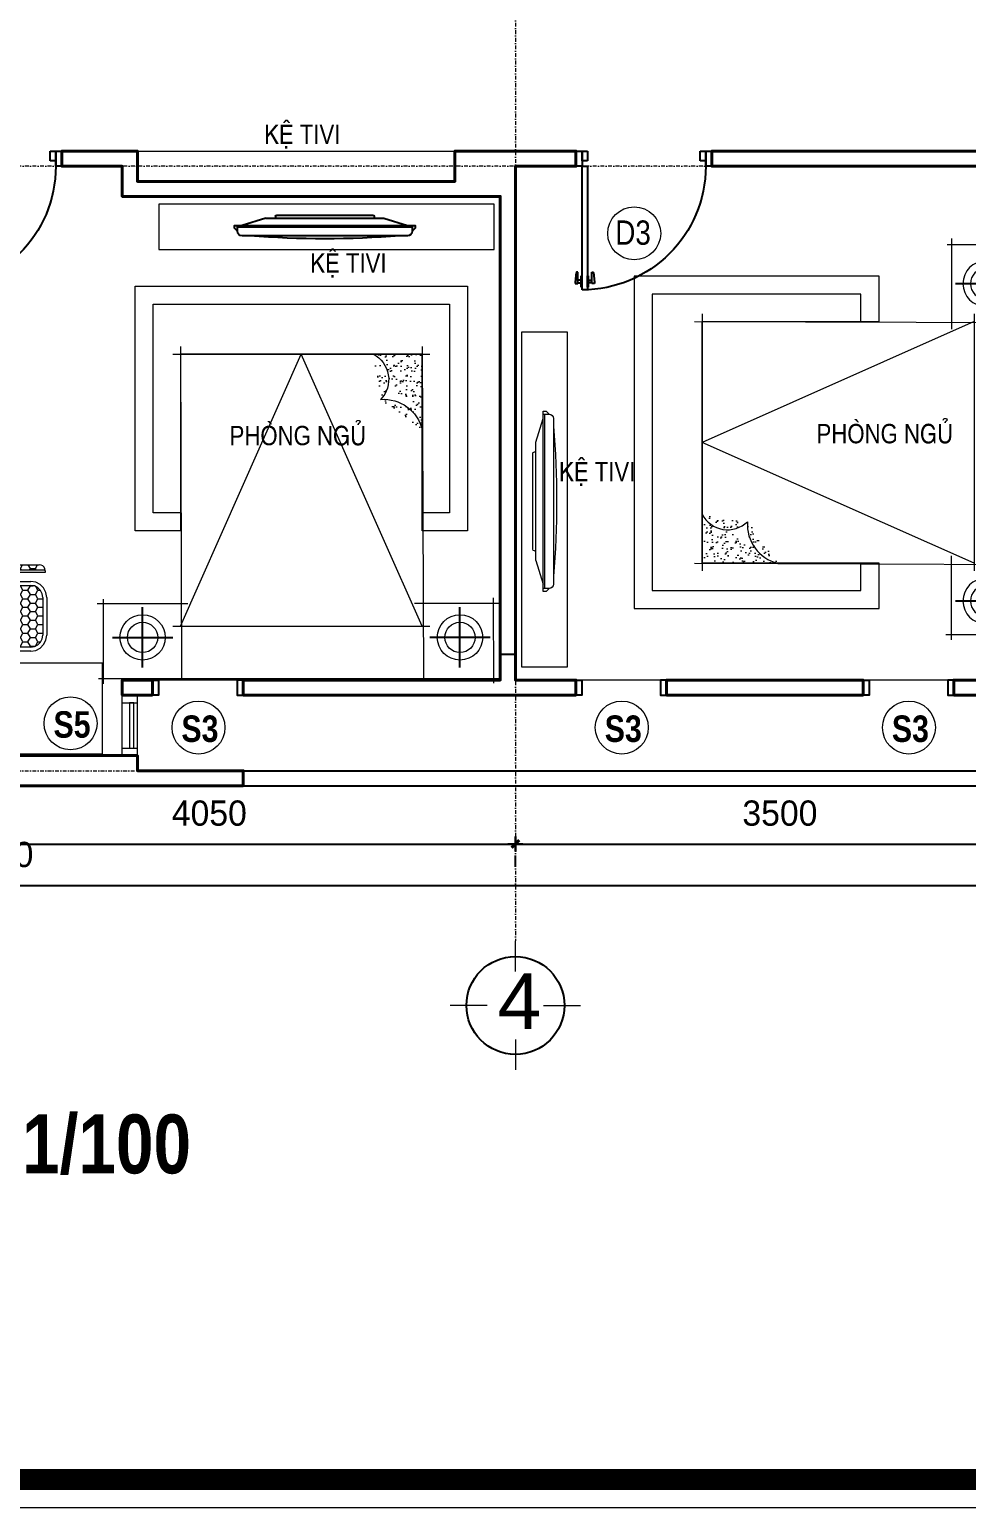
# Model space of a CAD drawing. Header units: millimetres. Extents: x 615730 to 2792744, y 139412 to 597571.
# Drawn here: x 701932 to 708131, y 345482 to 355261 of the extents above; entities that cross this region are included whole.
import ezdxf
from ezdxf.enums import TextEntityAlignment as Align

# ---------------------------------------------------------------- set-up
doc = ezdxf.new("R2010")
doc.units = ezdxf.units.MM
doc.header["$MEASUREMENT"] = 0
doc.header["$PDMODE"] = 34
doc.linetypes.add('DASHDOT', pattern=[1, 0.5, -0.25, 0, -0.25])
doc.linetypes.add('DOT', pattern=[0.25, 0, -0.25])
doc.layers.get('0').update_dxf_attribs({"lineweight": 5})
for name, color, linetype, lineweight in [('0.1(9)', 9, 'Continuous', 13), ('AN_0.20', 2, 'Continuous', 20), ('AN_CUA', 51, 'Continuous', 15), ('CAT', 11, 'Continuous', 40), ('CHITIET', 144, 'Continuous', 5), ('HATCH', 42, 'Continuous', 5), ('NETMANH', 155, 'Continuous', 13), ('NETNGOAITUONG', 1, 'Continuous', 40), ('NTHAY1', 61, 'Continuous', 25), ('thay', 7, 'Continuous', 15), ('TIM TRUC', 149, 'DASHDOT', 9), ('VATDUNG', 33, 'Continuous', 13), ('VATLIEU', 35, 'Continuous', 9)]:
    doc.layers.add(name, color=color, linetype=linetype, lineweight=lineweight)
for name, color, linetype in [('AN_TEXT', 254, 'Continuous'), ('CUA', 132, 'Continuous'), ('DOORS', 1, 'Continuous'), ('H', 252, 'Continuous'), ('KICHTHUOC', 1, 'Continuous'), ('LINE-CUT', 20, 'Continuous'), ('NETCAT', 4, 'Continuous'), ('netthay', 3, 'Continuous'), ('NOITHAT', 144, 'Continuous'), ('ROAN', 5, 'Continuous'), ('SWING', 7, 'Continuous'), ('TEXT', 2, 'Continuous'), ('VL', 155, 'Continuous')]:
    doc.layers.add(name, color=color, linetype=linetype)
doc.styles.add('DDCo-B-Helve-condense', font='')
doc.styles.add('H280', font='', dxfattribs={"height": 200})
doc.styles.add('KT OZON', font='', dxfattribs={"height": 200})
doc.styles.add('romans', font='romans.shx', dxfattribs={"height": 240})
doc.styles.get("Standard").update_dxf_attribs({"font": ''})
doc.styles.add('STYLE2', font='')
doc.styles.add('VNI-AVO', font='vni-roms.shx')
doc.styles.get('DDCo-B-Helve-condense').set_extended_font_data('VNI-Helve-Condense', bold=True)
doc.styles.get('H280').set_extended_font_data('VNI-Avo')
doc.styles.get('KT OZON').set_extended_font_data('VNI-Helve')
doc.styles.get('Standard').set_extended_font_data('VNI-Avo')
doc.styles.get('STYLE2').set_extended_font_data('.VnArial NarrowH')
doc.dimstyles.new('1-50b', dxfattribs={"dimtxt": 167, "dimasz": 50, "dimexe": 75, "dimexo": 150, "dimgap": 120, "dimtad": 1, "dimdec": 0, "dimzin": 12, "dimtxsty": 'VNI-AVO', "dimblk": ']', "dimcen": 0, "dimdle": 50, "dimclrd": 252, "dimclre": 252, "dimclrt": 2, "dimadec": 0, "dimazin": 0, "dimtfac": 1, "dimtdec": 0, "dimtix": 1, "dimtmove": 2, "dimatfit": 0, "dimldrblk": 'OPEN90', "dimfxl": 1, "dimlwd": -1, "dimlwe": -1, "dimarcsym": 0})

# ---------------------------------------------------------------- blocks, each defined once
blk = doc.blocks.new('08PDRR02')
at = {"color": 0, "linetype": 'ByBlock'}
for p, q in [((1, 0), (0, 0)), ((0, 0), (0, -1)), ((1, -1), (1, 0)), ((0, -1), (1, -1))]:
    blk.add_line(p, q, dxfattribs=at)
blk = doc.blocks.new('08PDNB02')
at = {"color": 0, "linetype": 'ByBlock'}
for p, q in [((0, -1.62), (0, 1.62)), ((0, 1.62), (0.25, 1.62)), ((0.25, -1.62), (0.25, 1.62)), ((0.25, 0.38), (1.25, 0.38)), ((1.25, -0.55), (1.25, 2.75)), ((1.25, 2.75), (1.54, 2.75)), ((1.54, 2.75), (1.69, 2.59)), ((1.69, 2.59), (1.95, -0.13)), ((0.25, -1.62), (0, -1.62)), ((1.25, -0.38), (0.25, -0.38)), ((1.95, -0.55), (1.25, -0.55)), ((1.95, -0.13), (1.95, -0.55))]:
    blk.add_line(p, q, dxfattribs=at)
blk = doc.blocks.new('*U45')
at = {"layer": 'DOORS', "color": 0, "linetype": 'Continuous', "ltscale": 200}
for p, q in [((0, 15), (0, 55)), ((900, 15), (900, 55)), ((0, -25), (0, -55)), ((900, -25), (900, -55))]:
    blk.add_line(p, q, dxfattribs=at)
at = {"layer": 'SWING', "color": 1, "linetype": 'Continuous', "ltscale": 200}
blk.add_arc((0, 55), 900, 0, 90, dxfattribs=at)
at = {"layer": 'DOORS', "color": 8, "linetype": 'Continuous', "ltscale": 200, "xscale": 25.4, "yscale": 25.4, "zscale": 25.4, "rotation": 180}
blk.add_blockref('08PDNB02', (0, 895), dxfattribs=at)
at = {"layer": 'DOORS', "color": 0, "linetype": 'Continuous', "ltscale": 200, "xscale": 900, "yscale": 39.99999999999999, "rotation": 90}
blk.add_blockref('08PDRR02', (0, 55), dxfattribs=at)
at = {"layer": 'DOORS', "color": 8, "linetype": 'Continuous', "ltscale": 200, "xscale": 25.4, "yscale": -25.4, "zscale": 25.4}
blk.add_blockref('08PDNB02', (40, 895), dxfattribs=at)
at = {"layer": 'DOORS', "color": 0, "linetype": 'Continuous', "ltscale": 200, "xscale": 45, "yscale": 110}
for p in [(-45, 55), (900, 55)]:
    blk.add_blockref('08PDRR02', p, dxfattribs=at)
at = {"layer": 'DOORS', "color": 1, "linetype": 'Continuous', "ltscale": 200, "xscale": 39.99999999999999, "yscale": 69.99999999999999}
for p in [(0, 15), (860, 15)]:
    blk.add_blockref('08PDRR02', p, dxfattribs=at)
blk = doc.blocks.new('A$C438469C1')
at = {"layer": 'CHITIET', "linetype": 'Continuous', "ltscale": 50}
h = blk.add_hatch(dxfattribs=at)
h.set_pattern_fill('AR-SAND', color=256, scale=35, style=0)
h.set_pattern_definition([(322.5, (-143125.03, 97780.143), (-2.204768, -67.438832), [0, -53.2, 0, -59.5, 0, -56.875]), (352.5, (-143125.03, 97780.14), (61.942185, -98.77511), [0, -28.7, 0, -47.95, 0, -18.375]), (32.5, (-143168.08, 97780.143), (108.994965, -0.198067), [0, -17.5, 0, -63, 0, -82.25]), (42.5, (-143168.08, 97780.14), (105.21443, -30.718645), [0, -8.75, 0, -41.3, 0, -47.25])])
edge = h.paths.add_edge_path()
edge.add_arc((1894.9, 1621), 262.5, 13.60809, 94.33716, ccw=False)
edge.add_line((2150, 1682.8), (2150, 2182.8))
edge.add_line((2150, 2182.8), (1825, 2182.8))
edge.add_arc((1739.5, 2014.4), 188.9, -44.16393, 63.08858, ccw=False)
at = {"layer": 'CHITIET', "ltscale": 50}
for points in [[(550, 1682.8), (550, 1012.8), (250, 1012.8), (250, 2632.8), (2450, 2632.8), (2450, 1012.8), (2150, 1012.8), (2150, 2182.8), (1825, 2182.8), (550, 2182.8)], [(550, 1682.8), (550, 1132.8), (370, 1132.8), (370, 2512.8), (2330, 2512.8), (2330, 1132.8), (2150, 1132.8), (2150, 2182.8), (550, 2182.8)]]:
    blk.add_lwpolyline(points, close=True, dxfattribs=at)
for centre in [(300, 307.8), (2400, 307.8)]:
    blk.add_circle(centre, 100, dxfattribs=at)
at = {"layer": 'NETMANH', "ltscale": 50}
for p, q in [((42, 0), (42, 561)), ((2668, 34.6), (7.7, 34.6))]:
    blk.add_line(p, q, dxfattribs=at)
at = {"layer": 'ROAN', "ltscale": 50}
for points in [[(300, 107.8), (300, 507.8)], [(2400, 107.8), (2400, 507.8)], [(100, 307.8), (500, 307.8)], [(2600, 307.8), (2200, 307.8)]]:
    blk.add_lwpolyline(points, dxfattribs=at)
at = {"layer": 'VATLIEU'}
for points in [[(500, 2182.8), (2200, 2182.8)], [(550, 2232.8), (558, 32.8)], [(550, 382.8), (1350, 2182.8)], [(2150, 382.8), (1350, 2182.8)], [(2150, 2232.8), (2158, 32.8)], [(0, 532.8), (600, 532.8)], [(2656.2, 532.8), (2100, 532.8)], [(2620.5, 569.9), (2622.3, 6)], [(500, 382.8), (2200, 382.8)]]:
    blk.add_lwpolyline(points, dxfattribs=at)
blk.add_lwpolyline([(1875, 1882.8, -0.367577), (2150, 1682.8), (2150, 2182.8), (1825, 2182.8, -0.505424)], format="xyb", close=True, dxfattribs=at)
for centre in [(300, 307.8), (2400, 307.8)]:
    blk.add_circle(centre, 150, dxfattribs=at)
blk = doc.blocks.new('A$C62474ED8')
at = {"layer": 'NETCAT', "rotation": 180}
blk.add_blockref('A$C438469C1', (2668, 2632.8), dxfattribs=at)
blk = doc.blocks.new('A$C11FC7E3C')
at = {"layer": 'NETCAT'}
blk.add_blockref('A$C62474ED8', (0, 0), dxfattribs=at)
blk = doc.blocks.new('A$C35AB7266')
at = {"layer": 'KICHTHUOC'}
blk.add_blockref('A$C11FC7E3C', (0, 0), dxfattribs=at)
blk = doc.blocks.new('A$C0C8A56CD')
at = {"layer": 'LINE-CUT', "xscale": -1}
blk.add_blockref('A$C35AB7266', (2668, 0), dxfattribs=at)
blk = doc.blocks.new('A$C0EBC0528')
for p, q in [((20, 107.4), (20, 68.4)), ((1144.5, 137.4), (50, 137.4)), ((1174.5, 68.4), (1174.5, 107.4)), ((20, 78.4), (1174.5, 78.4)), ((206.5, 20), (50, 68.4)), ((206.5, 20), (988, 20)), ((270, 10), (270, 20)), ((924.5, 10), (924.5, 20)), ((988, 20), (1144.5, 68.4)), ((280, 0), (914.5, 0))]:
    blk.add_line(p, q)
blk.add_lwpolyline([(20, 107.4), (0, 87.4), (0, 68.4), (1194.5, 68.4), (1194.5, 87.4), (1174.5, 107.4)])
for centre, radius, start, end in [((50, 107.4), 30, 90, 180), ((597.3, -6008.1), 6165.6, 85.37415, 94.62585), ((1144.5, 107.4), 30, 0, 90), ((280, 10), 10, 180, 270), ((914.5, 10), 10, 270, 0)]:
    blk.add_arc(centre, radius, start, end)
blk = doc.blocks.new('*X50')
at = {"color": 0}
for p, q in [((3.175, 1.9919), (3.1875, 2.0135)), ((3.1875, 2.0135), (3.1756, 2.0341)), ((3.1875, 2.0135), (3.2125, 2.0135)), ((3.2097, 2.0568), (3.2125, 2.0568)), ((3.2125, 2.0568), (3.2129, 2.0575)), ((3.225, 2.0352), (3.2125, 2.0568)), ((3.2125, 2.0135), (3.225, 2.0352)), ((3.225, 1.9919), (3.2125, 2.0135)), ((3.225, 2.0352), (3.25, 2.0352)), ((3.25, 2.0352), (3.2625, 2.0568)), ((3.2625, 2.0135), (3.25, 2.0352)), ((3.25, 1.9919), (3.2625, 2.0135)), ((3.2625, 2.0568), (3.2615, 2.0585)), ((3.2625, 2.0568), (3.2875, 2.0568)), ((3.2625, 2.0135), (3.2875, 2.0135)), ((3.2875, 2.0568), (3.2885, 2.0585)), ((3.3, 2.0352), (3.2875, 2.0568)), ((3.2875, 2.0135), (3.3, 2.0352)), ((3.3, 1.9919), (3.2875, 2.0135)), ((3.3, 2.0352), (3.325, 2.0352)), ((3.325, 2.0352), (3.3375, 2.0568)), ((3.3375, 2.0135), (3.325, 2.0352)), ((3.325, 1.9919), (3.3375, 2.0135)), ((3.3375, 2.0568), (3.3365, 2.0585)), ((3.3375, 2.0568), (3.3625, 2.0568)), ((3.3375, 2.0135), (3.3625, 2.0135)), ((3.3625, 2.0568), (3.3635, 2.0585)), ((3.375, 2.0352), (3.3625, 2.0568)), ((3.3625, 2.0135), (3.375, 2.0352)), ((3.375, 1.9919), (3.3625, 2.0135)), ((3.375, 2.0352), (3.4, 2.0352)), ((3.4, 2.0352), (3.4125, 2.0568)), ((3.4125, 2.0135), (3.4, 2.0352)), ((3.4, 1.9919), (3.4125, 2.0135)), ((3.4125, 2.0568), (3.4115, 2.0585)), ((3.4125, 2.0568), (3.4282, 2.0568)), ((3.4125, 2.0135), (3.4375, 2.0135)), ((3.4375, 2.0135), (3.45, 2.0352)), ((3.45, 1.9919), (3.4375, 2.0135)), ((3.45, 2.0352), (3.4399, 2.0526)), ((3.45, 2.0352), (3.4615, 2.0352)), ((3.1639, 1.9919), (3.175, 1.9919)), ((3.1639, 1.9486), (3.175, 1.9486)), ((3.1875, 1.9702), (3.175, 1.9919)), ((3.175, 1.9486), (3.1875, 1.9702)), ((3.1875, 1.9269), (3.175, 1.9486)), ((3.175, 1.9053), (3.1875, 1.9269)), ((3.1875, 1.9702), (3.2125, 1.9702)), ((3.1875, 1.9269), (3.2125, 1.9269)), ((3.2125, 1.9702), (3.225, 1.9919)), ((3.225, 1.9486), (3.2125, 1.9702)), ((3.2125, 1.9269), (3.225, 1.9486)), ((3.225, 1.9053), (3.2125, 1.9269)), ((3.225, 1.9919), (3.25, 1.9919)), ((3.225, 1.9486), (3.25, 1.9486)), ((3.2625, 1.9702), (3.25, 1.9919)), ((3.25, 1.9486), (3.2625, 1.9702)), ((3.2625, 1.9269), (3.25, 1.9486)), ((3.25, 1.9053), (3.2625, 1.9269)), ((3.2625, 1.9702), (3.2875, 1.9702)), ((3.2625, 1.9269), (3.2875, 1.9269)), ((3.2875, 1.9702), (3.3, 1.9919)), ((3.3, 1.9486), (3.2875, 1.9702)), ((3.2875, 1.9269), (3.3, 1.9486)), ((3.3, 1.9053), (3.2875, 1.9269)), ((3.3, 1.9919), (3.325, 1.9919)), ((3.3, 1.9486), (3.325, 1.9486)), ((3.3375, 1.9702), (3.325, 1.9919)), ((3.325, 1.9486), (3.3375, 1.9702)), ((3.3375, 1.9269), (3.325, 1.9486)), ((3.325, 1.9053), (3.3375, 1.9269)), ((3.3375, 1.9702), (3.3625, 1.9702)), ((3.3375, 1.9269), (3.3625, 1.9269)), ((3.3625, 1.9702), (3.375, 1.9919)), ((3.375, 1.9486), (3.3625, 1.9702)), ((3.3625, 1.9269), (3.375, 1.9486)), ((3.375, 1.9053), (3.3625, 1.9269)), ((3.375, 1.9919), (3.4, 1.9919)), ((3.375, 1.9486), (3.4, 1.9486)), ((3.4125, 1.9702), (3.4, 1.9919)), ((3.4, 1.9486), (3.4125, 1.9702)), ((3.4125, 1.9269), (3.4, 1.9486)), ((3.4, 1.9053), (3.4125, 1.9269)), ((3.4125, 1.9702), (3.4375, 1.9702)), ((3.4125, 1.9269), (3.4375, 1.9269)), ((3.4375, 1.9702), (3.45, 1.9919)), ((3.45, 1.9486), (3.4375, 1.9702)), ((3.4375, 1.9269), (3.45, 1.9486)), ((3.45, 1.9053), (3.4375, 1.9269)), ((3.45, 1.9919), (3.4739, 1.9919)), ((3.45, 1.9486), (3.4739, 1.9486)), ((3.1639, 1.9053), (3.175, 1.9053)), ((3.1639, 1.862), (3.175, 1.862)), ((3.1875, 1.8836), (3.175, 1.9053)), ((3.175, 1.862), (3.1875, 1.8836)), ((3.1875, 1.8403), (3.175, 1.862)), ((3.1875, 1.8836), (3.2125, 1.8836)), ((3.2125, 1.8836), (3.225, 1.9053)), ((3.225, 1.862), (3.2125, 1.8836)), ((3.2125, 1.8403), (3.225, 1.862)), ((3.225, 1.9053), (3.25, 1.9053)), ((3.225, 1.862), (3.25, 1.862)), ((3.2625, 1.8836), (3.25, 1.9053)), ((3.25, 1.862), (3.2625, 1.8836)), ((3.2625, 1.8403), (3.25, 1.862)), ((3.2625, 1.8836), (3.2875, 1.8836)), ((3.2875, 1.8836), (3.3, 1.9053)), ((3.3, 1.862), (3.2875, 1.8836)), ((3.2875, 1.8403), (3.3, 1.862)), ((3.3, 1.9053), (3.325, 1.9053)), ((3.3, 1.862), (3.325, 1.862)), ((3.3375, 1.8836), (3.325, 1.9053)), ((3.325, 1.862), (3.3375, 1.8836)), ((3.3375, 1.8403), (3.325, 1.862)), ((3.3375, 1.8836), (3.3625, 1.8836)), ((3.3625, 1.8836), (3.375, 1.9053)), ((3.375, 1.862), (3.3625, 1.8836)), ((3.3625, 1.8403), (3.375, 1.862)), ((3.375, 1.9053), (3.4, 1.9053)), ((3.375, 1.862), (3.4, 1.862)), ((3.4125, 1.8836), (3.4, 1.9053)), ((3.4, 1.862), (3.4125, 1.8836)), ((3.4125, 1.8403), (3.4, 1.862)), ((3.4125, 1.8836), (3.4375, 1.8836)), ((3.4375, 1.8836), (3.45, 1.9053)), ((3.45, 1.862), (3.4375, 1.8836)), ((3.4375, 1.8403), (3.45, 1.862)), ((3.45, 1.9053), (3.4739, 1.9053)), ((3.45, 1.862), (3.4739, 1.862)), ((3.1639, 1.8187), (3.175, 1.8187)), ((3.175, 1.8187), (3.1875, 1.8403)), ((3.1875, 1.797), (3.175, 1.8187)), ((3.175, 1.7754), (3.1875, 1.797)), ((3.1875, 1.8403), (3.2125, 1.8403)), ((3.1875, 1.797), (3.2125, 1.797)), ((3.225, 1.8187), (3.2125, 1.8403)), ((3.2125, 1.797), (3.225, 1.8187)), ((3.225, 1.7754), (3.2125, 1.797)), ((3.225, 1.8187), (3.25, 1.8187)), ((3.25, 1.8187), (3.2625, 1.8403)), ((3.2625, 1.797), (3.25, 1.8187)), ((3.25, 1.7754), (3.2625, 1.797)), ((3.2625, 1.8403), (3.2875, 1.8403)), ((3.2625, 1.797), (3.2875, 1.797)), ((3.3, 1.8187), (3.2875, 1.8403)), ((3.2875, 1.797), (3.3, 1.8187)), ((3.3, 1.7754), (3.2875, 1.797)), ((3.3, 1.8187), (3.325, 1.8187)), ((3.325, 1.8187), (3.3375, 1.8403)), ((3.3375, 1.797), (3.325, 1.8187)), ((3.325, 1.7754), (3.3375, 1.797)), ((3.3375, 1.8403), (3.3625, 1.8403)), ((3.3375, 1.797), (3.3625, 1.797)), ((3.375, 1.8187), (3.3625, 1.8403)), ((3.3625, 1.797), (3.375, 1.8187)), ((3.375, 1.7754), (3.3625, 1.797)), ((3.375, 1.8187), (3.4, 1.8187)), ((3.4, 1.8187), (3.4125, 1.8403)), ((3.4125, 1.797), (3.4, 1.8187)), ((3.4, 1.7754), (3.4125, 1.797)), ((3.4125, 1.8403), (3.4375, 1.8403)), ((3.4125, 1.797), (3.4375, 1.797)), ((3.45, 1.8187), (3.4375, 1.8403)), ((3.4375, 1.797), (3.45, 1.8187)), ((3.45, 1.7754), (3.4375, 1.797)), ((3.45, 1.8187), (3.4739, 1.8187)), ((3.1739, 1.7754), (3.175, 1.7754)), ((3.1784, 1.7695), (3.175, 1.7754)), ((3.1996, 1.7537), (3.2125, 1.7537)), ((3.2125, 1.7537), (3.225, 1.7754)), ((3.2151, 1.7492), (3.2125, 1.7537)), ((3.225, 1.7754), (3.25, 1.7754)), ((3.2625, 1.7537), (3.25, 1.7754)), ((3.2595, 1.7485), (3.2625, 1.7537)), ((3.2625, 1.7537), (3.2875, 1.7537)), ((3.2875, 1.7537), (3.3, 1.7754)), ((3.2905, 1.7485), (3.2875, 1.7537)), ((3.3, 1.7754), (3.325, 1.7754)), ((3.3375, 1.7537), (3.325, 1.7754)), ((3.3345, 1.7485), (3.3375, 1.7537)), ((3.3375, 1.7537), (3.3625, 1.7537)), ((3.3625, 1.7537), (3.375, 1.7754)), ((3.3655, 1.7485), (3.3625, 1.7537)), ((3.375, 1.7754), (3.4, 1.7754)), ((3.4125, 1.7537), (3.4, 1.7754)), ((3.4095, 1.7485), (3.4125, 1.7537)), ((3.4125, 1.7537), (3.4375, 1.7537)), ((3.4375, 1.7537), (3.45, 1.7754)), ((3.4377, 1.7534), (3.4375, 1.7537)), ((3.45, 1.7754), (3.4639, 1.7754))]:
    blk.add_line(p, q, dxfattribs=at)
blk = doc.blocks.new('*X51')
at = {"color": 0}
for p, q in [((3.1875, 2.1434), (3.1767, 2.1621)), ((3.2125, 2.1434), (3.2233, 2.1621)), ((3.2625, 2.1434), (3.2517, 2.1621)), ((3.2875, 2.1434), (3.2983, 2.1621)), ((3.3375, 2.1434), (3.3267, 2.1621)), ((3.3625, 2.1434), (3.3733, 2.1621)), ((3.4125, 2.1434), (3.4017, 2.1621)), ((3.4375, 2.1434), (3.4483, 2.1621)), ((3.1832, 2.136), (3.1875, 2.1434)), ((3.1875, 2.1434), (3.2125, 2.1434)), ((3.2168, 2.136), (3.2125, 2.1434)), ((3.2582, 2.136), (3.2625, 2.1434)), ((3.2625, 2.1434), (3.2875, 2.1434)), ((3.2918, 2.136), (3.2875, 2.1434)), ((3.3332, 2.136), (3.3375, 2.1434)), ((3.3375, 2.1434), (3.3625, 2.1434)), ((3.3668, 2.136), (3.3625, 2.1434)), ((3.4082, 2.136), (3.4125, 2.1434)), ((3.4125, 2.1434), (3.4375, 2.1434)), ((3.4418, 2.136), (3.4375, 2.1434)), ((3.4832, 2.136), (3.4856, 2.1402))]:
    blk.add_line(p, q, dxfattribs=at)
blk = doc.blocks.new('banlviec2')
for p, q in [((126.3, -679.7), (-124.5, -679.7)), ((-230.1, -785.3), (-230.1, -1036.1)), ((231.9, -1036.1), (231.9, -785.3)), ((-124.5, -1141.7), (126.3, -1141.7)), ((26.2, -1144.5), (-11.8, -1144.5)), ((-11.8, -1144.5), (-11.8, -1201.4)), ((26.2, -1201.4), (26.2, -1144.5)), ((222.4, -1201.4), (-233.3, -1201.4)), ((-233.3, -1201.4), (-233.3, -1212.4)), ((-232.3, -1217.6), (222, -1217.6)), ((-193.7, -1252), (182.8, -1252)), ((-11.8, -1201.4), (26.2, -1201.4)), ((19.9, -1252), (-11.8, -1252)), ((-11.8, -1252), (-11.8, -1290)), ((19.9, -1290), (19.9, -1252)), ((222.4, -1212.4), (222.4, -1201.4)), ((-11.8, -1290), (19.9, -1290))]:
    blk.add_line(p, q)
at = {"color": 8}
for p, q in [((126.3, -706.1), (-124.5, -706.1)), ((-203.7, -785.3), (-203.7, -1036.1)), ((205.5, -1036.1), (205.5, -785.3)), ((-124.5, -1115.3), (126.3, -1115.3))]:
    blk.add_line(p, q, dxfattribs=at)
blk.add_lwpolyline([(-600, 0), (600, 0), (600, -600), (-600, -600), (-600, 0)])
at = {"linetype": 'Continuous'}
for points in [[(-230.1, -785.3, 0), (-224.9, -752.7, 0), (-209.9, -723.3, 0), (-186.6, -699.9, 0), (-157.1, -684.9, 0), (-124.5, -679.7, 0)], [(126.3, -679.7, 0), (158.9, -684.9, 0), (188.4, -699.9, 0), (211.7, -723.3, 0), (226.7, -752.7, 0), (231.9, -785.3, 0)], [(-124.5, -1141.7, 0), (-157.1, -1136.6, 0), (-186.6, -1121.6, 0), (-209.9, -1098.2, 0), (-224.9, -1068.8, 0), (-230.1, -1036.1, 0)], [(231.9, -1036.1, 0), (226.7, -1068.8, 0), (211.7, -1098.2, 0), (188.4, -1121.6, 0), (158.9, -1136.6, 0), (126.3, -1141.7, 0)], [(-193.7, -1252, 0), (-205.9, -1250.1, 0), (-216.9, -1244.5, 0), (-225.7, -1235.7, 0), (-231.3, -1224.7, 0), (-233.3, -1212.4, 0)], [(222.4, -1212.4, 0), (220.5, -1224.7, 0), (214.8, -1235.7, 0), (206.1, -1244.5, 0), (195, -1250.1, 0), (182.8, -1252, 0)]]:
    blk.add_polyline3d(points, dxfattribs=at)
at = {"color": 8, "linetype": 'Continuous'}
for points in [[(-203.7, -785.3, 0), (-199.8, -760.9, 0), (-188.6, -738.8, 0), (-171.1, -721.3, 0), (-149, -710, 0), (-124.5, -706.1, 0)], [(126.3, -706.1, 0), (150.8, -710, 0), (172.9, -721.3, 0), (190.4, -738.8, 0), (201.6, -760.9, 0), (205.5, -785.3, 0)], [(-124.5, -1115.3, 0), (-149, -1111.5, 0), (-171.1, -1100.2, 0), (-188.6, -1082.7, 0), (-199.8, -1060.6, 0), (-203.7, -1036.1, 0)], [(205.5, -1036.1, 0), (201.6, -1060.6, 0), (190.4, -1082.7, 0), (172.9, -1100.2, 0), (150.8, -1111.5, 0), (126.3, -1115.3, 0)]]:
    blk.add_polyline3d(points, dxfattribs=at)
at = {"color": 8, "xscale": -1320, "yscale": 1320, "zscale": 1320, "rotation": 180}
for name in ['*X50', '*X51']:
    blk.add_blockref(name, (-4380.1, 1601.9), dxfattribs=at)
blk = doc.blocks.new('TRUC 1')
at = {"ltscale": 50}
blk.add_circle((0, -9525), 8572, dxfattribs=at)
at = {"layer": '0.1(9)', "ltscale": 50}
for p, q in [((0, -3572), (0, 1782)), ((-4942, -9525), (-11427, -9525)), ((4942, -9525), (11427, -9525)), ((0, -15478), (0, -20832))]:
    blk.add_line(p, q, dxfattribs=at)
at = {"layer": 'TEXT', "ltscale": 50, "style": 'H280'}
blk.add_attdef('1', text='', height=10478, dxfattribs=at).set_placement((-214, -4892), align=Align.CENTER)
blk = doc.blocks.new(']')
for p, q in [((1, 0), (-1, 0)), ((0, 1), (0, -1))]:
    blk.add_line(p, q)
at = {"color": 9, "const_width": 0.4}
blk.add_lwpolyline([(-0.51, -0.51), (0.51, 0.51)], dxfattribs=at)
blk = doc.blocks.new('*D67')
at = {"layer": 'DEFPOINTS', "color": 0, "ltscale": 10, "transparency": 16777216}
for p in [(701096.6, 349871.8), (705146.6, 349871.8), (705146.6, 349871.8)]:
    blk.add_point(p, dxfattribs=at)
at = {"layer": 'VL', "color": 252, "ltscale": 10, "transparency": 16777216}
for p, q in [((701146.6, 349871.8), (705096.6, 349871.8)), ((701096.6, 349721.8), (701096.6, 349796.8)), ((705146.6, 349721.8), (705146.6, 349796.8))]:
    blk.add_line(p, q, dxfattribs=at)
at = {"layer": 'VL', "color": 252, "ltscale": 10, "transparency": 16777216, "xscale": 50, "yscale": 50, "zscale": 50, "rotation": 180}
blk.add_blockref(']', (701096.6, 349871.8), dxfattribs=at)
at = {"layer": 'VL', "color": 252, "ltscale": 10, "transparency": 16777216, "xscale": 50, "yscale": 50, "zscale": 50}
blk.add_blockref(']', (705146.6, 349871.8), dxfattribs=at)
at = {"layer": 'VL', "color": 2, "ltscale": 10, "transparency": 16777216, "insert": (703121.6, 350075.3), "char_height": 167, "attachment_point": 5, "style": 'VNI-AVO'}
blk.add_mtext('4050', dxfattribs=at)
blk = doc.blocks.new('_Open90')
at = {"color": 0, "linetype": 'ByBlock', "lineweight": -2}
for p, q in [((0, 0), (-1, 0)), ((-0.5, 0.5), (0, 0)), ((0, 0), (-0.5, -0.5))]:
    blk.add_line(p, q, dxfattribs=at)
blk = doc.blocks.new('*D68')
at = {"layer": 'DEFPOINTS', "color": 0, "ltscale": 10, "transparency": 16777216}
for p in [(705146.6, 349871.8), (708646.4, 349871.8), (708646.4, 349796.8)]:
    blk.add_point(p, dxfattribs=at)
at = {"layer": 'VL', "color": 252, "ltscale": 10, "transparency": 16777216}
for p, q in [((705196.6, 349871.8), (708596.4, 349871.8)), ((705146.6, 349721.8), (705146.6, 349796.8))]:
    blk.add_line(p, q, dxfattribs=at)
at = {"layer": 'VL', "color": 252, "ltscale": 10, "transparency": 16777216, "xscale": 50, "yscale": 50, "zscale": 50, "rotation": 180}
blk.add_blockref(']', (705146.6, 349871.8), dxfattribs=at)
at = {"layer": 'VL', "color": 252, "ltscale": 10, "transparency": 16777216, "xscale": 50, "yscale": 50, "zscale": 50}
blk.add_blockref(']', (708646.4, 349871.8), dxfattribs=at)
at = {"layer": 'VL', "color": 2, "ltscale": 10, "transparency": 16777216, "insert": (706896.5, 350075.3), "char_height": 167, "attachment_point": 5, "style": 'VNI-AVO'}
blk.add_mtext('3500', dxfattribs=at)
blk = doc.blocks.new('*D71')
at = {"layer": 'DEFPOINTS', "color": 0, "ltscale": 10, "transparency": 16777216}
for p in [(691347.1, 350011.9), (711947.4, 350011.9), (711947.4, 349598.1)]:
    blk.add_point(p, dxfattribs=at)
at = {"layer": 'VL', "color": 252, "ltscale": 10, "transparency": 16777216}
for p, q in [((691347.1, 349861.9), (691347.1, 349523.1)), ((711947.4, 349861.9), (711947.4, 349523.1)), ((691397.1, 349598.1), (711897.4, 349598.1))]:
    blk.add_line(p, q, dxfattribs=at)
at = {"layer": 'VL', "color": 252, "ltscale": 10, "transparency": 16777216, "xscale": 50, "yscale": 50, "zscale": 50, "rotation": 180}
blk.add_blockref(']', (691347.1, 349598.1), dxfattribs=at)
at = {"layer": 'VL', "color": 252, "ltscale": 10, "transparency": 16777216, "xscale": 50, "yscale": 50, "zscale": 50}
blk.add_blockref(']', (711947.4, 349598.1), dxfattribs=at)
at = {"layer": 'VL', "color": 2, "ltscale": 10, "transparency": 16777216, "insert": (701647.3, 349801.6), "char_height": 167, "attachment_point": 5, "style": 'VNI-AVO'}
blk.add_mtext('20600', dxfattribs=at)

msp = doc.modelspace()

# ---------------------------------------------------------------- linework, layer by layer
at = {"layer": 'AN_0.20', "color": 3}
for centre in [(705932.7, 353912.8), (702203.8, 350670.4), (703049.8, 350642.4), (705850.3, 350642.4), (707750.1, 350642.4)]:
    msp.add_circle(centre, 175, dxfattribs=at)
at = {"layer": 'AN_CUA', "ltscale": 2}
for p, q in [((703306.1, 350957), (702786.1, 350956.9)), ((703306.1, 350956), (702786.1, 350955.9)), ((706106.6, 350956.9), (705586.6, 350956.9)), ((706106.6, 350955.9), (705586.6, 350955.9)), ((708006.4, 350956.9), (707486.4, 350956.9)), ((708006.4, 350955.9), (707486.4, 350955.9))]:
    msp.add_line(p, q, dxfattribs=at)
at = {"layer": 'CAT'}
msp.add_line((702546.1, 350456.9), (702646.1, 350456.9), dxfattribs=at)
at = {"layer": 'CUA', "color": 3}
for points in [[(702746.1, 350956.9), (702786.1, 350956.9), (702786.1, 350856.9), (702746.1, 350856.9)], [(703346.1, 350957), (703306.1, 350957), (703306.1, 350857), (703346.1, 350857)], [(705546.6, 350956.9), (705586.6, 350956.9), (705586.6, 350856.9), (705546.6, 350856.9)], [(706146.6, 350956.9), (706106.6, 350956.9), (706106.6, 350856.9), (706146.6, 350856.9)], [(707446.4, 350956.9), (707486.4, 350956.9), (707486.4, 350856.9), (707446.4, 350856.9)], [(708046.4, 350956.9), (708006.4, 350956.9), (708006.4, 350856.9), (708046.4, 350856.9)]]:
    msp.add_lwpolyline(points, close=True, dxfattribs=at)
at = {"layer": 'H', "const_width": 138.2}
msp.add_lwpolyline([(687731.9, 345666), (714734.7, 345666), (714734.7, 364651), (687731.9, 364651)], close=True, dxfattribs=at)
at = {"layer": 'HATCH'}
msp.add_line((702646.1, 354456.9), (704746.6, 354456.9), dxfattribs=at)
at = {"layer": 'NETNGOAITUONG'}
for p, q in [((705546.6, 350956.9), (705546.6, 350856.9)), ((707446.4, 350956.9), (707446.4, 350856.9))]:
    msp.add_line(p, q, dxfattribs=at)
for points in [[(702646.1, 350456.9), (701146.6, 350456.9), (701146.6, 350956.9), (701146.6, 350956.9), (701146.6, 352556.9), (700496.6, 352556.9), (700496.6, 354356.9), (701246.6, 354356.9), (701246.6, 354456.9), (699646.6, 354456.9), (699646.6, 354356.9), (700396.6, 354356.9), (700396.6, 352556.9), (699746.6, 352556.9), (699746.6, 351336.9), (699846.6, 351336.9), (699846.6, 352456.9), (701046.6, 352456.9), (701046.6, 350256.9), (703346.1, 350256.9), (703346.1, 350356.9), (702646.1, 350356.9), (702646.1, 350456.9), (701146.6, 350456.9)], [(705046.6, 350856.9), (705046.6, 350856.9), (705546.6, 350856.9), (705546.6, 350956.9), (705146.6, 350956.9), (705146.6, 354356.9), (705546.6, 354356.9), (705546.6, 354456.9), (704746.6, 354456.9), (704746.6, 354256.9), (702646.1, 354256.9), (702646.1, 354456.9), (702146.6, 354456.9), (702146.6, 354356.9), (702546.1, 354356.9), (702546.1, 354156.9), (705046.6, 354156.9), (705046.6, 350956.9), (703346.1, 350957), (703346.1, 350856.9), (705046.6, 350856.9)], [(708746.4, 354456.9), (706446.6, 354456.9), (706446.6, 354356.9), (708546.4, 354356.9)], [(706146.6, 350856.9), (707446.4, 350856.9), (707446.4, 350956.9), (706146.6, 350956.9), (706146.6, 350856.9)], [(708546.4, 350956.9), (708046.4, 350956.9), (708046.4, 350856.9)], [(705046.6, 350856.9), (705046.6, 350856.9)], [(708046.4, 350856.9), (709871.4, 350856.9)]]:
    msp.add_lwpolyline(points, dxfattribs=at)
msp.add_lwpolyline([(702746.1, 350856.9), (702546.1, 350856.9), (702546.1, 350956.9), (702746.1, 350956.9), (702746.1, 350856.9)], close=True, dxfattribs=at)
at = {"layer": 'thay', "linetype": 'Continuous'}
msp.add_lwpolyline([(687547.5, 345481.7), (714919.1, 345481.7), (714919.1, 364835.3), (687547.5, 364835.3)], close=True, dxfattribs=at)
at = {"layer": 'thay'}
msp.add_lwpolyline([(705006.6, 354106.6), (702788.4, 354106.6), (702788.4, 353806.6), (705006.6, 353806.6)], close=True, dxfattribs=at)
at = {"layer": 'TIM TRUC', "ltscale": 50}
for p, q in [((705146.6, 362871.5), (705146.6, 349230.8)), ((713900.6, 354356.9), (691486.6, 354356.9)), ((699546.6, 350356.9), (702646.1, 350356.9))]:
    msp.add_line(p, q, dxfattribs=at)
at = {"layer": 'VATDUNG'}
for p, q in [((702546.1, 350456.9), (702546.1, 350856.9)), ((702546.1, 350806.9), (702646.1, 350806.9)), ((702646.1, 350456.9), (702646.1, 350856.9)), ((702546.1, 350506.9), (702646.1, 350506.9))]:
    msp.add_line(p, q, dxfattribs=at)
for points in [[(705489.2, 353260.4), (705489.2, 351042.1), (705189.2, 351042.1), (705189.2, 353260.4)], [(702623, 350506.9), (702623, 350806.9), (702593.2, 350806.9), (702593.2, 350506.9)]]:
    msp.add_lwpolyline(points, close=True, dxfattribs=at)
at = {"layer": 'VL', "ltscale": 10}
for p, q in [((705046.6, 351127), (705146.6, 351127)), ((703346.1, 350356.9), (713137.4, 350356.9)), ((703346.1, 350256.9), (713133, 350256.9))]:
    msp.add_line(p, q, dxfattribs=at)

# ---------------------------------------------------------------- block references
at = {"layer": 'NETMANH', "xscale": -1, "rotation": 180}
msp.add_blockref('A$C0C8A56CD', (702380.1, 353563.9), dxfattribs=at)
at = {"layer": 'netthay', "lineweight": -2, "ltscale": 10}
ref = msp.add_blockref('TRUC 1', (705146.6, 348443.8, -13.1), dxfattribs=dict(at, xscale=0.03778148023411632, yscale=0.03778148023411632, zscale=0.03778148023411632, rotation=180))
ref.add_attrib('1', '4', dxfattribs={"layer": 'TEXT', "color": 3, "ltscale": 50, "height": 370.2, "style": 'KT OZON'}).set_placement((705173.2, 348646.8, -13.1), align=Align.CENTER)
at = {"layer": 'NOITHAT', "linetype": 'DOT', "ltscale": 0.5, "xscale": -1, "rotation": 180}
msp.add_blockref('A$C0EBC0528', (703288.4, 354033.9), dxfattribs=at)
at = {"layer": 'NTHAY1', "xscale": -0.9090857494156808, "yscale": 0.9090857494156808, "zscale": 0.9090857494239059, "rotation": 180}
for p in [(701287.5, 354406.9), (705587.5, 354406.9)]:
    msp.add_blockref('*U45', p, dxfattribs=at)
at = {"layer": 'VATDUNG', "rotation": 270}
msp.add_blockref('A$C0C8A56CD', (705932.3, 353879.8), dxfattribs=at)
at = {"layer": 'VATDUNG', "xscale": -1}
for name, p, rotation in [('A$C0EBC0528', (705261.9, 351542.1), 270), ('banlviec2', (701814, 350467.8), 180)]:
    msp.add_blockref(name, p, dxfattribs=dict(at, rotation=rotation))

# ---------------------------------------------------------------- texts
at = {"insert": (698763.1, 347594.4), "char_height": 390, "width": 26392.6, "attachment_point": 7}
msp.add_mtext('{\\fVNI-Helve-Condense|b1|i0|c0|p2;MAËT BAÈNG  TL1/100}', dxfattribs=at)
at = {"layer": 'AN_TEXT', "style": 'DDCo-B-Helve-condense'}
for s, p in [('S5', (702213.6, 350575.5)), ('S3', (703059.6, 350547.4)), ('S3', (705860.1, 350547.4)), ('S3', (707759.9, 350547.4))]:
    msp.add_text(s, height=175, dxfattribs=at).set_placement(p, align=Align.CENTER)
at = {"layer": 'AN_TEXT', "ltscale": 2, "insert": (705924.9, 353998.1), "char_height": 160.8, "width": 121.15, "attachment_point": 2, "style": 'romans'}
msp.add_mtext('{\\fVNI-Helve-Condense|b0|i0|c0|p2;D3}', dxfattribs=at)
at = {"layer": 'TEXT', "color": 140, "style": 'STYLE2'}
for p in [(703484.5, 354504.7), (703789.7, 353652.4), (705435.8, 352272.8)]:
    msp.add_text('KÖ TIVI', height=128, dxfattribs=at).set_placement(p)
for p in [(703707.3, 352574.8), (707590.5, 352587.5)]:
    msp.add_text('phßng ngñ', height=128, dxfattribs=at).set_placement(p, align=Align.MIDDLE_CENTER)

# ---------------------------------------------------------------- dimensions: what is measured, and where the dimension line sits
at = {"layer": 'VL', "ltscale": 10}
for base, p1, p2, picture, middle in [((705146.6, 349871.8), (701096.6, 349871.8), (705146.6, 349871.8), '*D67', (703121.6, 350075.3)), ((708646.4, 349871.8), (705146.6, 349871.8), (708646.4, 349796.8), '*D68', (706896.5, 350075.3)), ((711947.4, 349598.1), (691347.1, 350011.9), (711947.4, 350011.9), '*D71', (701647.3, 349801.6))]:
    dim = msp.add_linear_dim(base=base, p1=p1, p2=p2, dimstyle='1-50b', override={"dimfxl": 150, "dimarcsym": 1}, dxfattribs=at)
    dim.commit()
    dim.dimension.update_dxf_attribs({"geometry": picture, "text_midpoint": middle})

doc.saveas('drawing.dxf')
